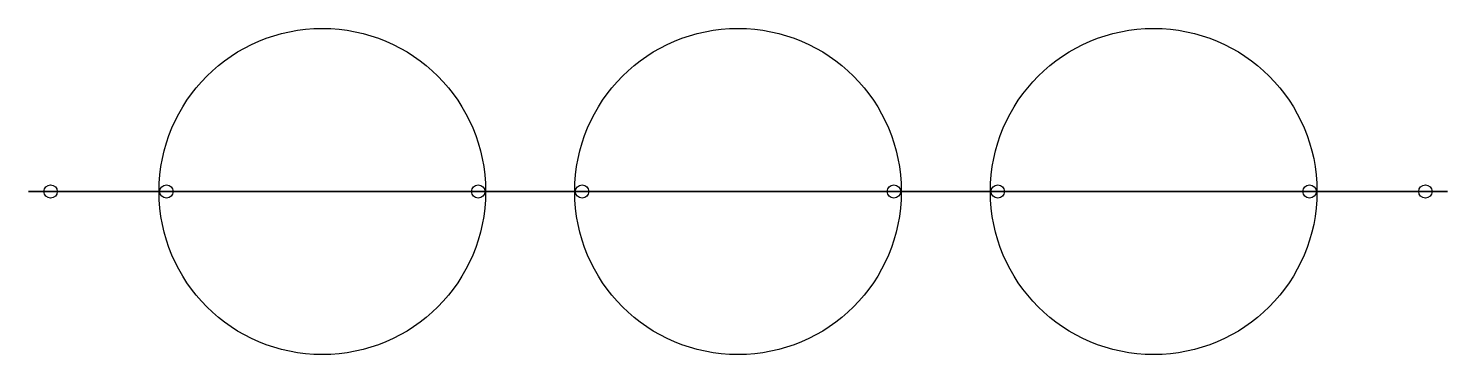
# Model space of a CAD drawing. Header units: millimetres. Extents: x 25 to 503, y -192 to -82.
import ezdxf

# ---------------------------------------------------------------- set-up
doc = ezdxf.new("R2010")
doc.units = ezdxf.units.MM
doc.layers.add('f', color=7, linetype='CONTINUOUS')

msp = doc.modelspace()

# ---------------------------------------------------------------- linework, layer by layer
at = {"layer": 'f'}
for p, q in [((25.2, -136.72, -342.1), (30.2, -136.72, -337.1)), ((25.2, -136.72, -342.1), (25.2, -136.72, -392.1)), ((30.2, -136.72, -397.1), (25.2, -136.72, -392.1)), ((43.95, -136.72, -337.1), (30.2, -136.72, -337.1)), ((30.2, -136.72, -397.1), (43.95, -136.72, -397.1)), ((485.2, -136.72, -305.1), (43.2, -136.72, -305.1)), ((43.2, -136.72, -305.1), (43.2, -136.72, -335.6)), ((43.2, -136.72, -335.6), (43.95, -136.72, -335.6)), ((43.95, -136.72, -398.6), (43.2, -136.72, -398.6)), ((43.2, -136.72, -398.6), (43.2, -136.72, -429.1)), ((43.2, -136.72, -429.1), (485.2, -136.72, -429.1)), ((43.95, -136.72, -335.6), (43.95, -136.72, -337.1)), ((43.95, -136.72, -397.1), (43.95, -136.72, -398.6)), ((488.2, -136.72, -337.1), (484.45, -136.72, -337.1)), ((484.45, -136.72, -337.1), (484.45, -136.72, -335.6)), ((484.45, -136.72, -335.6), (485.2, -136.72, -335.6)), ((485.2, -136.72, -398.6), (484.45, -136.72, -398.6)), ((484.45, -136.72, -398.6), (484.45, -136.72, -397.1)), ((484.45, -136.72, -397.1), (488.2, -136.72, -397.1)), ((485.2, -136.72, -335.6), (485.2, -136.72, -305.1)), ((485.2, -136.72, -429.1), (485.2, -136.72, -398.6)), ((498.2, -136.72, -337.1), (488.2, -136.72, -337.1)), ((488.2, -136.72, -397.1), (498.2, -136.72, -397.1)), ((503.2, -136.72, -392.1), (498.2, -136.72, -397.1)), ((498.2, -136.72, -337.1), (503.2, -136.72, -342.1)), ((503.2, -136.72, -392.1), (503.2, -136.72, -342.1))]:
    msp.add_line(p, q, dxfattribs=at)
for centre, radius in [((124.2, -136.72, -367.1), 55), ((264.2, -136.72, -367.1), 55), ((404.2, -136.72, -367.1), 55), ((32.69, -136.72, -347.1), 2.25), ((32.69, -136.72, -387.1), 2.25), ((71.7, -136.72, -419.6), 2.25), ((71.7, -136.72, -314.6), 2.25), ((176.7, -136.72, -419.6), 2.25), ((176.7, -136.72, -314.6), 2.25), ((211.7, -136.72, -314.6), 2.25), ((211.7, -136.72, -419.6), 2.25), ((316.7, -136.72, -314.6), 2.25), ((316.7, -136.72, -419.6), 2.25), ((351.7, -136.72, -419.6), 2.25), ((351.7, -136.72, -314.6), 2.25), ((456.7, -136.72, -419.6), 2.25), ((456.7, -136.72, -314.6), 2.25), ((495.7, -136.72, -387.1), 2.25), ((495.7, -136.72, -347.1), 2.25)]:
    msp.add_circle(centre, radius, dxfattribs=at)

doc.saveas('drawing.dxf')
